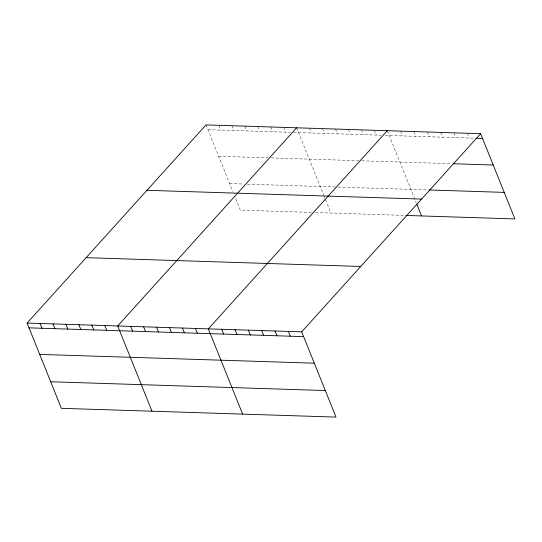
<?xml version="1.0" encoding="UTF-8"?>
<svg xmlns="http://www.w3.org/2000/svg" width="542" height="542" viewBox="0 0 542 542"><rect width="100%" height="100%" fill="white"/><g stroke="black" fill="none" stroke-linecap="round" stroke-linejoin="round"><path stroke-width="0.41" stroke-dasharray="2.71 2.03" d="M207.938 129.687L290.471 132.329M293.703 132.431L381.094 135.229M385.138 135.358L475.049 138.23M218.609 156.238L267.965 157.817M271.203 157.918L358.594 160.717M361.826 160.818L451.547 163.691M229.605 183.596L244.171 184.056M247.409 184.165L337.226 187.037M338.032 187.065L428.363 189.951M311.487 212.423L240.282 210.147L234.943 196.868M315.532 212.552L406.154 215.452M467.292 133.264L469.216 138.047M453.959 132.837L455.876 137.621M440.619 132.411L442.543 137.194M427.279 131.984L429.203 136.767M413.939 131.557L415.863 136.34M400.599 131.13L402.523 135.913M387.266 130.703L416.195 202.667M374.319 130.29L376.236 135.073M361.372 129.877L363.289 134.66M348.425 129.463L350.349 134.24M335.478 129.05L337.402 133.827M322.531 128.637L324.455 133.413M309.584 128.217L311.508 133M296.637 127.804L323.682 195.086M324.001 195.865L324.943 198.209M325.566 199.768L330.905 213.047M283.69 127.39L285.614 132.173M270.743 126.977L272.667 131.76M257.802 126.564L259.72 131.34M244.855 126.15L246.773 130.927M231.908 125.737L233.826 130.514M218.961 125.317L220.885 130.1M206.014 124.904L232.748 191.401"/><path stroke-width="0.81" d="M480.632 133.691L301.718 331.853L335.986 417.096L61.368 408.309L27.1 323.066L206.014 124.904L480.632 133.691L514.9 218.934L406.154 215.452M296.637 127.804L117.722 325.966L151.99 411.209M387.266 130.703L208.352 328.865L242.613 414.108M475.89 138.257L482.556 138.474M453.214 163.745L493.227 165.025M429.196 189.978L504.229 192.383M146.97 190.296L421.595 199.083M86.144 257.674L360.762 266.461M27.1 323.066L301.718 331.853M29.024 327.849L303.642 336.636M39.695 354.4L314.313 363.187M50.691 381.758L325.315 390.545M416.818 204.232L421.527 215.946M288.385 331.426L290.302 336.209M275.045 330.999L276.962 335.783M261.705 330.573L263.629 335.356M248.365 330.146L250.289 334.929M235.025 329.719L236.949 334.502M221.685 329.292L223.609 334.075M195.405 328.452L197.322 333.235M182.458 328.039L184.382 332.822M169.51 327.625L171.435 332.402M156.563 327.212L158.488 331.989M143.616 326.799L145.541 331.575M130.669 326.379L132.594 331.162M104.775 325.552L106.699 330.335M91.835 325.139L93.752 329.922M78.888 324.726L80.805 329.502M65.941 324.312L67.858 329.089M52.994 323.899L54.911 328.676M40.047 323.479L41.971 328.262"/></g></svg>
